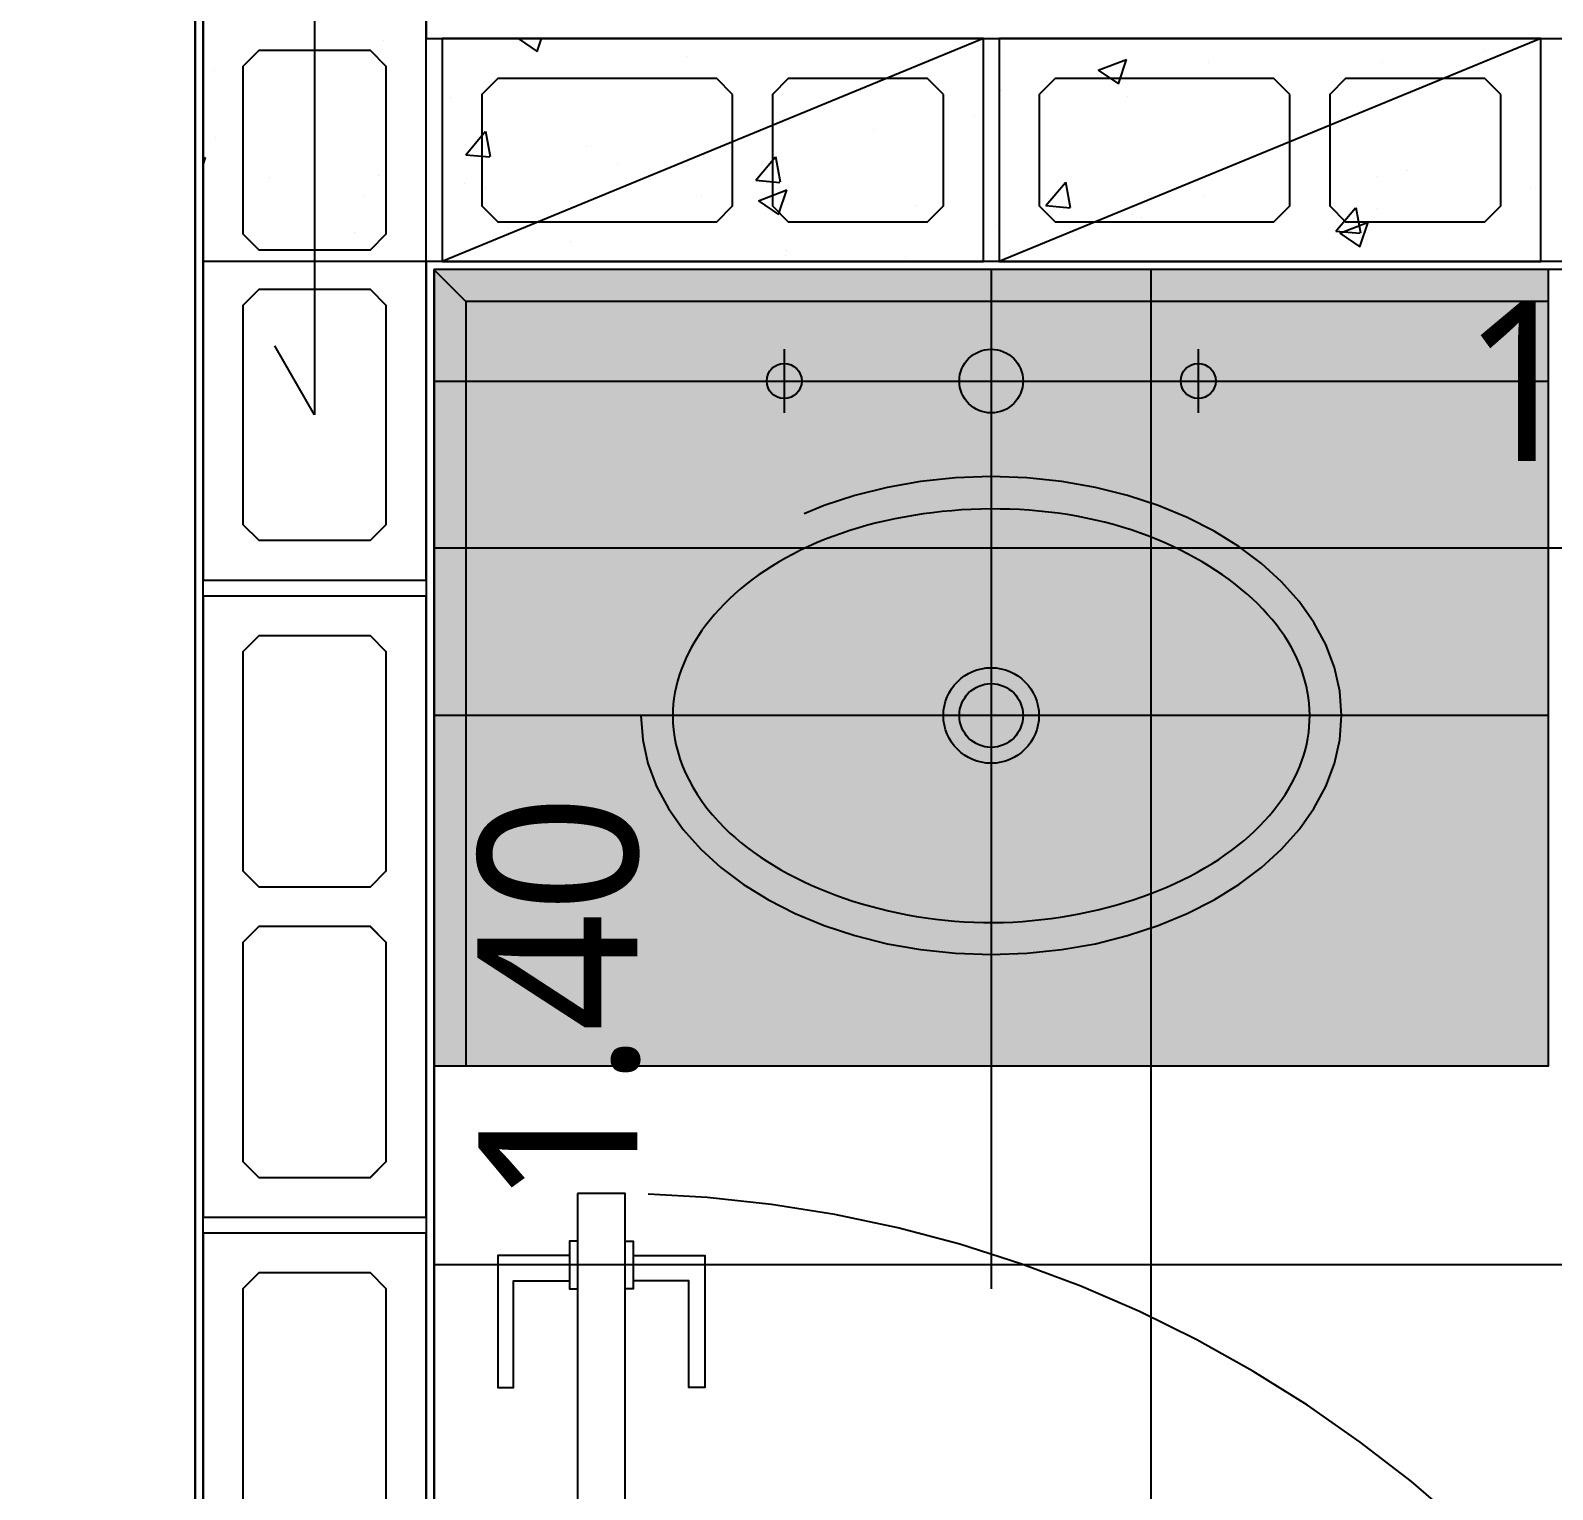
# Model space of a CAD drawing. Header units: millimetres. Extents: x -16.5 to 79.8, y -29.3 to 65.7.
# Drawn here: x 10.671 to 11.627, y -5.041 to -4.125 of the extents above; entities that cross this region are included whole.
import ezdxf

# ---------------------------------------------------------------- set-up
doc = ezdxf.new("R2010")
doc.units = ezdxf.units.MM
doc.header["$LTSCALE"] = 20
doc.linetypes.add('HIDDEN', pattern=[0.375, 0.25, -0.125])
for name, color, linetype in [('00 - ARQ-STA - FOLHA', 5, 'Continuous'), ('ARQ-STA - COTAS_ALVENARIA', 1, 'Continuous'), ('ARQ-STA - MOBILIÁRIO_GERAL', 251, 'Continuous'), ('ARQ-STA - PISOS_APARTAMENTOS - BANHEIROS', 8, 'Continuous'), ('ARQ-STA - PORTAS', 4, 'Continuous'), ('ARQ-STA - REVESTIMENTOS', 4, 'Continuous'), ('ESTRUTURA - ARQ-STA - ALVENARIA_ESTRUTURAL', 5, 'Continuous'), ('ESTRUTURA - ARQ-STA - BLOCOS_ESTRUTURAIS', 250, 'Continuous'), ('ESTRUTURA - ARQ-STA - VIGAS', 4, 'HIDDEN')]:
    doc.layers.add(name, color=color, linetype=linetype)
doc.styles.add('COTAS', font='segoeuil.ttf')

# ---------------------------------------------------------------- blocks, each defined once
blk = doc.blocks.new('MS - L1A - PRE - TOB - TIPO_1_AO_16 - MOBILIÁRIO - LAYOUT_GERAL')
at = {"layer": 'ARQ-STA - MOBILIÁRIO_GERAL'}
h = blk.add_hatch(color=255, dxfattribs=at)
h.dxf.hatch_style = 1
h.paths.add_polyline_path([(3331.801567549586, 1266.436249597187), (3331.101560092414, 1266.436249597187), (3331.101560092414, 1266.936249597187), (3331.801567549586, 1266.936249597187)])
for points in [[(3331.101560092414, 1266.436249597187), (3331.801567549586, 1266.436249597187), (3331.801567549586, 1266.936249597187)], [(3331.121560092415, 1266.916249597187), (3331.101560092414, 1266.936249597187)], [(3331.801567549586, 1266.916249597187), (3331.121560092415, 1266.916249597187), (3331.121560092415, 1266.436252343997)]]:
    blk.add_lwpolyline(points, dxfattribs=at)
at = {"layer": 'ARQ-STA - MOBILIÁRIO_GERAL', "linetype": 'HIDDEN', "ltscale": 0.2}
for points in [[(3331.451564668543, 1266.936249597186), (3331.451563583691, 1266.296252363607)], [(3331.101560092414, 1266.866252343997), (3331.801567549586, 1266.866252343997)], [(3331.801567549586, 1266.656252343998), (3331.101560092414, 1266.656252343998)]]:
    blk.add_lwpolyline(points, dxfattribs=at)
at = {"layer": 'ARQ-STA - MOBILIÁRIO_GERAL', "linetype": 'HIDDEN', "ltscale": 0.1}
for points in [[(3331.321564668546, 1266.886252363607), (3331.321564668546, 1266.846252363607)], [(3331.581564668546, 1266.886252363607), (3331.581564668546, 1266.846252363607)]]:
    blk.add_lwpolyline(points, dxfattribs=at)
at = {"layer": 'ARQ-STA - MOBILIÁRIO_GERAL', "ltscale": 5}
for centre, radius in [((3331.451564668546, 1266.866252363607), 0.02), ((3331.321564668546, 1266.866252363607), 0.0109999999999673), ((3331.581564668546, 1266.866252363607), 0.0109999999999673), ((3331.45156345656, 1266.656252363608), 0.03), ((3331.45156345656, 1266.656252363608), 0.02)]:
    blk.add_circle(centre, radius, dxfattribs=at)
at = {"layer": 'ARQ-STA - MOBILIÁRIO_GERAL', "linetype": 'HIDDEN', "ltscale": 0.2, "extrusion": (0, 0, -1)}
blk.add_ellipse((3331.45156345656, 1266.656252363608), major_axis=(-0.2199999999997999, 0), ratio=0.6818181818181818, dxfattribs=at)
at = {"layer": 'ARQ-STA - MOBILIÁRIO_GERAL'}
blk.add_open_spline([(3331.251563456559, 1266.656252363608), (3331.251563456559, 1266.694346566458), (3331.280233306102, 1266.734717042048), (3331.383531202077, 1266.785392686983), (3331.455603543798, 1266.793014168392), (3331.578437037432, 1266.764944770292), (3331.626440898795, 1266.72992971937), (3331.660573973191, 1266.654779036504), (3331.650733482348, 1266.614117536036), (3331.576719400431, 1266.54728979131), (3331.511930777877, 1266.525264828356), (3331.381672057647, 1266.527314833243), (3331.318628941016, 1266.55136392864), (3331.262326528945, 1266.607400380295), (3331.251563456559, 1266.632093905021), (3331.251563456559, 1266.656252363608)], degree=3, knots=[0, 0, 0, 0, 0.9470934410323923, 0.9470934410323923, 1.894186882064785, 1.894186882064785, 2.841280323097176, 2.841280323097176, 3.788373764129569, 3.788373764129569, 4.735467205161962, 4.735467205161962, 5.682560646194355, 5.682560646194355, 6.283185307179585, 6.283185307179585, 6.283185307179585, 6.283185307179585], dxfattribs=at)

msp = doc.modelspace()

# ---------------------------------------------------------------- hatches: boundary and pattern name
at = {"layer": 'ARQ-STA - PISOS_APARTAMENTOS - BANHEIROS'}
h = msp.add_hatch(dxfattribs=at)
h.set_pattern_fill('_USER', color=256, scale=0.45, double=1, pattern_type=0)
h.set_pattern_definition([(0, (11.8249216657946, -4.450033325217902), (0, 0.45), []), (90, (11.8249216657946, -4.450033325217902), (-0.45, 2.755455298081545e-17), [])])
h.paths.add_polyline_path([(12.47992166579343, -4.27503332521772), (10.92492166579496, -4.27503332521772), (10.92492166579496, -5.675033325217584), (12.47992166579343, -5.675033325217584)])

# ---------------------------------------------------------------- linework, layer by layer
at = {"layer": '00 - ARQ-STA - FOLHA', "color": 251, "true_color": 0x636466}
msp.add_lwpolyline([(5.074902695300644, -2.125029070422051), (5.424901428410358, -2.125029070422051), (5.42491242029746, -1.775030301115294), (8.974888542326717, -1.775030301115294), (8.974888542326717, -1.925029794359552), (10.77488202689103, -1.925029794359552), (10.77483352706651, -5.825015677582378), (13.4748237539132, -5.825015677582378), (13.47482375391275, -6.825012021699032), (7.024847137088108, -6.825012021698576), (7.024847137088108, -3.625023604695407), (5.074854195476127, -3.625023604695407), (5.074902695300644, -2.125029070422051)], dxfattribs=at)
at = {"layer": 'ARQ-STA - PORTAS', "color": 1}
msp.add_lwpolyline([(11.01492449488757, -4.855016184334931), (11.01492449488757, -5.675016184337841), (11.0449244948864, -5.675016184337841), (11.0449244948864, -4.855016184334931)], close=True, dxfattribs=at)
at = {"layer": 'ARQ-STA - PORTAS'}
for points in [[(11.00992449488837, -4.8940161843331), (10.96492449485919, -4.894016184311272), (10.96492449482281, -4.977016184335002), (10.97492449482303, -4.97701618433864), (10.97492449485213, -4.910016184324991), (11.00992449488837, -4.910016184341816)], [(11.01492449488757, -4.885016184334904), (11.00992449488837, -4.885016184334904), (11.00992449488837, -4.91501618433374), (11.01492449488757, -4.91501618433374)], [(11.0449244948864, -4.885016184334904), (11.0499244948856, -4.885016184334904), (11.0499244948856, -4.91501618433374), (11.0449244948864, -4.91501618433374)], [(11.0499244948856, -4.8940161843331), (11.09492449491478, -4.894016184311272), (11.09492449495116, -4.977016184335002), (11.08492449495094, -4.97701618433864), (11.08492449492184, -4.910016184324991), (11.0499244948856, -4.910016184341816)]]:
    msp.add_lwpolyline(points, dxfattribs=at)
at = {"layer": 'ARQ-STA - PORTAS', "color": 250, "linetype": 'HIDDEN', "ltscale": 0.25}
msp.add_arc((11.02992449488698, -5.660016184343725), 0.8051397394329386, 358.932500309958, 91.06749968368712, dxfattribs=at)
at = {"layer": 'ARQ-STA - REVESTIMENTOS'}
for p, q in [((10.77483352706651, -5.825015677582378), (10.77483352706651, -3.915022518789392)), ((12.47482393489737, -4.275021288096531), (10.92483302031025, -4.275021288096531)), ((10.92483302031025, -4.275021288096531), (10.92483302031662, -5.67501618433841))]:
    msp.add_line(p, q, dxfattribs=at)
at = {"layer": 'ESTRUTURA - ARQ-STA - ALVENARIA_ESTRUTURAL'}
for p, q in [((10.77993199999999, -5.819996999999979), (10.77993199999999, -3.929996999999978)), ((10.91993199999999, -3.929996999999978), (10.91993199999999, -4.129996999999974)), ((10.91993199999999, -4.129996999999974), (12.56943368074088, -4.129722193982806)), ((12.56943368074088, -4.269722193982807), (10.91993199999999, -4.269996999999975)), ((10.91993199999999, -4.269996999999975), (10.91993199999999, -5.679996999999977))]:
    msp.add_line(p, q, dxfattribs=at)
at = {"layer": 'ESTRUTURA - ARQ-STA - BLOCOS_ESTRUTURAIS'}
for p, q in [((10.849932, -4.03374699999997), (10.849932, -4.366246999999994)), ((11.26993200000001, -4.129996999999975), (10.929932, -4.269996999999975)), ((11.619932, -4.129996999999975), (11.279932, -4.269996999999975)), ((10.849932, -4.366246999999994), (10.82493200000001, -4.322945499999975))]:
    msp.add_line(p, q, dxfattribs=at)
for points in [[(10.91993200000001, -4.469996999999971), (10.91993200000001, -3.929996999999972), (10.77993200000001, -3.929996999999972), (10.77993200000001, -4.469996999999971), (10.91993200000001, -4.469996999999971)], [(10.884932, -4.262496999999975), (10.894932, -4.25249699999997), (10.894932, -4.147496999999973), (10.884932, -4.137496999999975), (10.814932, -4.137496999999975), (10.804932, -4.147496999999973), (10.804932, -4.25249699999997), (10.814932, -4.262496999999975), (10.884932, -4.262496999999975)], [(11.26993200000001, -4.129996999999975), (10.929932, -4.129996999999975), (10.929932, -4.269996999999975), (11.26993200000001, -4.269996999999975), (11.26993200000001, -4.129996999999975)], [(11.619932, -4.129996999999975), (11.279932, -4.129996999999975), (11.279932, -4.269996999999975), (11.619932, -4.269996999999975), (11.619932, -4.129996999999975)], [(11.112432, -4.164996999999971), (11.102432, -4.154996999999973), (10.96493200000001, -4.154996999999973), (10.954932, -4.164996999999971), (10.954932, -4.234996999999971), (10.96493200000001, -4.244996999999969), (11.102432, -4.244996999999969), (11.112432, -4.234996999999971), (11.112432, -4.164996999999971)], [(11.244932, -4.164996999999971), (11.234932, -4.154996999999973), (11.147432, -4.154996999999973), (11.13743200000001, -4.164996999999971), (11.13743200000001, -4.234996999999971), (11.147432, -4.244996999999969), (11.234932, -4.244996999999969), (11.244932, -4.234996999999971), (11.244932, -4.164996999999971)], [(11.46243200000001, -4.164996999999971), (11.452432, -4.154996999999973), (11.314932, -4.154996999999973), (11.304932, -4.164996999999971), (11.304932, -4.234996999999971), (11.314932, -4.244996999999969), (11.452432, -4.244996999999969), (11.46243200000001, -4.234996999999971), (11.46243200000001, -4.164996999999971)], [(11.59490300000001, -4.164996999999971), (11.584903, -4.154996999999973), (11.497403, -4.154996999999973), (11.487403, -4.164996999999971), (11.487403, -4.234996999999971), (11.497403, -4.244996999999969), (11.584903, -4.244996999999969), (11.59490300000001, -4.234996999999971), (11.59490300000001, -4.164996999999971)], [(11.594932, -4.164996999999971), (11.584932, -4.154996999999973), (11.497432, -4.154996999999973), (11.48743200000001, -4.164996999999971), (11.48743200000001, -4.234996999999971), (11.497432, -4.244996999999969), (11.584932, -4.244996999999969), (11.594932, -4.234996999999971), (11.594932, -4.164996999999971)], [(10.884932, -4.444996999999972), (10.894932, -4.434996999999974), (10.894932, -4.297496999999971), (10.884932, -4.287496999999973), (10.814932, -4.287496999999973), (10.804932, -4.297496999999971), (10.804932, -4.434996999999974), (10.814932, -4.444996999999972), (10.884932, -4.444996999999972)], [(10.91993200000001, -4.869996999999969), (10.91993200000001, -4.479996999999969), (10.77993200000001, -4.479996999999969), (10.77993200000001, -4.869996999999969), (10.91993200000001, -4.869996999999969)], [(10.884932, -4.662496999999995), (10.894932, -4.652496999999975), (10.894932, -4.514996999999973), (10.884932, -4.504996999999975), (10.814932, -4.504996999999975), (10.804932, -4.514996999999973), (10.804932, -4.652496999999975), (10.814932, -4.662496999999995), (10.884932, -4.662496999999995)], [(10.814903, -4.687496999999972), (10.80490300000001, -4.69749699999997), (10.80490300000001, -4.834996999999994), (10.814903, -4.844996999999971), (10.884903, -4.844996999999971), (10.894903, -4.834996999999994), (10.894903, -4.69749699999997), (10.884903, -4.687496999999972), (10.814903, -4.687496999999972)], [(10.884932, -4.844996999999971), (10.894932, -4.834996999999994), (10.894932, -4.69749699999997), (10.884932, -4.687496999999972), (10.814932, -4.687496999999972), (10.804932, -4.69749699999997), (10.804932, -4.834996999999994), (10.814932, -4.844996999999971), (10.884932, -4.844996999999971)], [(10.91993200000001, -5.269996999999975), (10.91993200000001, -4.879996999999975), (10.77993200000001, -4.879996999999975), (10.77993200000001, -5.269996999999975), (10.91993200000001, -5.269996999999975)], [(10.884932, -5.062496999999972), (10.894932, -5.052496999999974), (10.894932, -4.914996999999993), (10.884932, -4.904996999999973), (10.814932, -4.904996999999973), (10.804932, -4.914996999999993), (10.804932, -5.052496999999974), (10.814932, -5.062496999999972), (10.884932, -5.062496999999972)]]:
    msp.add_lwpolyline(points, dxfattribs=at)
at = {"layer": 'ESTRUTURA - ARQ-STA - VIGAS', "color": 74, "linetype": 'Continuous'}
for p, q in [((10.89315546643034, -4.131220670402225), (10.89315546643034, -4.131220670402225)), ((10.97774216045259, -4.130000000000003), (10.98967790058238, -4.138050758372365)), ((10.9896857753097, -4.138053789246536), (10.99238812689253, -4.129999999999985)), ((11.58440347526563, -4.136594813791072), (11.58440347526563, -4.136594813791072)), ((11.08366008379687, -4.141327623941882), (11.08366008379687, -4.141327623941882)), ((11.34207846096961, -4.149861642105279), (11.35986316809438, -4.143034732666441)), ((11.35471657095852, -4.158396212714072), (11.35986674542114, -4.143047203366605)), ((11.4111140482821, -4.14470242311114), (11.4111140482821, -4.14470242311114)), ((11.52081715908142, -4.144966111129105), (11.52081715908142, -4.144966111129105)), ((10.78682697816287, -4.150214152290967), (10.78682697816287, -4.150214152290967)), ((11.34207417886202, -4.149871088774615), (11.35470871146776, -4.15839318862351)), ((10.93553090241085, -4.166754114975194), (10.93553090241085, -4.166754114975194)), ((11.28070111819518, -4.162586713704432), (11.28070111819518, -4.162586713704432)), ((11.36040336340086, -4.166084987977925), (11.36040336340086, -4.166084987977925)), ((11.14877684999502, -4.181630694819968), (11.14877684999502, -4.181630694819968)), ((11.26420545139148, -4.178749683356652), (11.26420545139148, -4.178749683356652)), ((10.78740172102484, -4.192180606008541), (10.78740172102484, -4.192180606008541)), ((10.9448127220881, -4.202984350537442), (10.95705782605263, -4.188391203896025)), ((10.96032617128786, -4.204249077510202), (10.95738926805853, -4.188327677309037)), ((11.20061913520727, -4.187120980694685), (11.20061913520727, -4.187120980694685)), ((10.7798835, -4.205203558110558), (10.78141580583073, -4.204615361011467)), ((10.77988349999997, -4.209205363881537), (10.78141953049361, -4.20462754878498)), ((10.94481292700511, -4.202981983382545), (10.95999493420403, -4.20431023690202)), ((11.02047979326666, -4.197891418682092), (11.02047979326666, -4.197891418682092)), ((11.1269973910841, -4.218923436076349), (11.13924249504863, -4.204330289434932)), ((11.14251028394135, -4.22018827335983), (11.13957338071203, -4.204266873158665)), ((11.04020533952671, -4.208239857543504), (11.04020533952671, -4.208239857543504)), ((11.53632250175987, -4.212996738122162), (11.53632250175987, -4.212996738122162)), ((10.82145411758185, -4.217459561428514), (10.82145411758185, -4.217459561428514)), ((10.89006686317973, -4.215775709275389), (10.89006686317973, -4.215775709275389)), ((10.94400742751733, -4.220904552922232), (10.94400742751733, -4.220904552922232)), ((10.95704471274873, -4.223188305421202), (10.95704471274873, -4.223188305421202)), ((11.12699759533918, -4.218921076530008), (11.1421796025381, -4.220249330049483)), ((11.12866197547235, -4.231784555371335), (11.14644668259712, -4.224957645932497)), ((11.1413001516798, -4.240318981599985), (11.14645032614242, -4.224969972252517)), ((11.30918206008011, -4.234862521615249), (11.32142716404463, -4.220269374973832)), ((11.32469439659485, -4.236127469209459), (11.32175749336552, -4.220206069008293)), ((11.51756075257799, -4.21660057773497), (11.51756075257799, -4.21660057773497)), ((11.61378172476468, -4.224110693230468), (11.61378172476468, -4.224110693230468)), ((10.88042111133313, -4.229275850260264), (10.88042111133313, -4.229275850260264)), ((11.09263530791559, -4.228917049413874), (11.09263530791559, -4.228917049413874)), ((11.12865775924551, -4.231793856710201), (11.14129229185125, -4.240315956559096)), ((11.22822590308245, -4.234645793406535), (11.22822590308245, -4.234645793406535)), ((11.40802544503152, -4.229257461984284), (11.40802544503152, -4.229257461984284)), ((11.30918226367326, -4.234860169677471), (11.32436427087218, -4.236188423196945)), ((11.36381649824932, -4.240374537399203), (11.36381649824932, -4.240374537399203)), ((11.36943157119197, -4.242027068768303), (11.36943157119197, -4.242027068768303)), ((11.49136672907611, -4.250801607154157), (11.50361183304064, -4.23620846051274)), ((11.50687850924835, -4.252066665059115), (11.50394160601902, -4.236145264857949)), ((11.5175838127553, -4.236775388609195), (11.5175838127553, -4.236775388609195)), ((10.87500947439096, -4.251578086558538), (10.87500947439096, -4.251578086558538)), ((11.27761251494459, -4.247141752577582), (11.27761251494459, -4.247141752577582)), ((11.4539974965711, -4.245146685947228), (11.4539974965711, -4.245146685947228)), ((11.49136693200733, -4.250799262824933), (11.50654893920625, -4.252127516344408)), ((11.49368857013089, -4.252136286961346), (11.50632310273663, -4.260658386810241)), ((11.49369285223875, -4.252126840292366), (11.51147755936352, -4.245299930853528)), ((11.49940709341621, -4.246103281391893), (11.49940709341621, -4.246103281391893)), ((11.50633094732861, -4.260661405067507), (11.51148112179123, -4.24531239572004)), ((11.01060006955784, -4.257306830551225), (11.01060006955784, -4.257306830551225)), ((11.14619066472471, -4.263035574543897), (11.14619066472471, -4.263035574543897)), ((11.14568824674442, -4.266185733693136), (11.14568824674442, -4.266185733693136)), ((11.22130238980595, -4.267453559801649), (11.22130238980595, -4.267453559801649)), ((11.28178125989156, -4.268764318536558), (11.28178125989156, -4.268764318536558)), ((11.29358370089054, -4.266265562796048), (11.29358370089054, -4.266265562796048))]:
    msp.add_line(p, q, dxfattribs=at)
at = {"layer": 'ESTRUTURA - ARQ-STA - VIGAS', "color": 1}
for points in [[(13.42993199999999, -0.0700000000000145), (13.5698835, -0.0700000000000145), (13.5698835, -4.13000000000001), (13.5698835, -4.269999999999996), (10.7798835, -4.269999999999996), (10.7798835, -3.93), (10.91993199999999, -3.93), (10.91993199999999, -4.13000000000001), (13.4298835, -4.13000000000001), (13.42993199999999, -0.0700000000000145), (13.5698835, -0.0700000000000145)], [(13.42993199999999, -0.0700000000000145), (10.9198835, -0.0700000000000145), (10.9198835, -4.13000000000001), (13.42993199999999, -4.13000000000001), (13.42993199999999, -0.0700000000000145)]]:
    msp.add_lwpolyline(points, dxfattribs=at)

# ---------------------------------------------------------------- block references
at = {"layer": 'ARQ-STA - MOBILIÁRIO_GERAL', "color": 251, "true_color": 0x636466}
msp.add_blockref('MS - L1A - PRE - TOB - TIPO_1_AO_16 - MOBILIÁRIO - LAYOUT_GERAL', (-3320.176736893415, -1271.211240157458), dxfattribs=at)

# ---------------------------------------------------------------- texts
at = {"layer": 'ARQ-STA - COTAS_ALVENARIA', "color": 1, "insert": (11.69983893086115, -4.346152679965306), "char_height": 0.1, "attachment_point": 5, "style": 'COTAS'}
msp.add_mtext('1.55', dxfattribs=at)
at = {"layer": 'ARQ-STA - COTAS_ALVENARIA', "color": 1, "insert": (11.0036749369439, -4.733707018773446), "char_height": 0.1, "attachment_point": 5, "rotation": 89.99914438638704, "style": 'COTAS'}
msp.add_mtext('1.40', dxfattribs=at)

doc.saveas('drawing.dxf')
